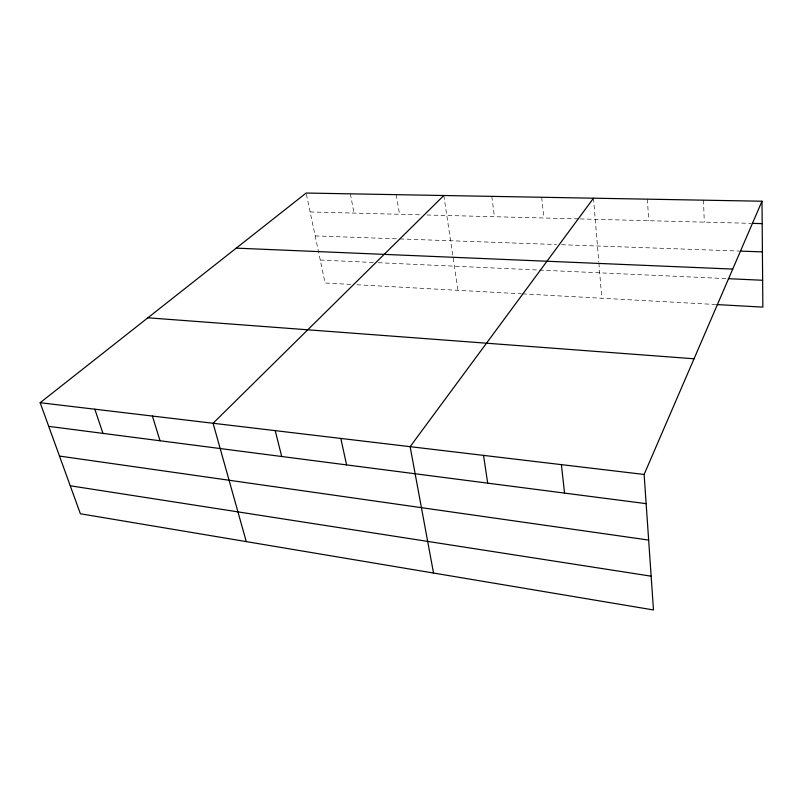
<?xml version="1.0" encoding="UTF-8"?>
<svg xmlns="http://www.w3.org/2000/svg" width="803" height="803" viewBox="0 0 803 803"><rect width="100%" height="100%" fill="white"/><g stroke="black" fill="none" stroke-linecap="round" stroke-linejoin="round"><path stroke-width="0.6" stroke-dasharray="4.01 3.01" d="M310.129 211.962L420.692 214.823M426.915 214.983L578.963 218.898M580.218 218.938L751.086 223.344M315.167 235.911L398.77 238.903M400.024 238.943L556.569 244.534M561.528 244.714L738.78 251.048M320.256 260.062L373.295 262.481M378.253 262.711L538.281 270.019M539.516 270.079L727.036 278.641M350.72 284.403L325.085 282.997L306.144 193.041M356.823 284.744L521.388 293.808M522.612 293.878L715.744 304.518M350.349 193.834L354.023 213.096M396.2 194.657L399.553 214.271M443.818 195.51L457.991 290.315M491.817 196.374L494.427 216.72M541.674 197.267L543.872 217.994M593.497 198.2L598.787 261.848M598.887 263.073L601.808 298.244M647.399 199.164L648.673 220.705M703.518 200.168L704.271 222.13"/><path stroke-width="1.2" d="M644.126 474.463L761.997 201.222L306.144 193.041L40.15 402.715L80.39 513.769L653.481 609.959L644.126 474.463L40.15 402.715M593.497 198.2L410.132 446.669L433.53 573.041M443.818 195.51L213.086 423.261L246.28 541.613M752.321 223.375L762.177 223.625M740.025 251.088L762.408 251.891M236.263 248.137L732.717 269.075M728.261 278.691L762.629 280.267M716.989 304.588L762.85 307.117L761.997 201.222M147.893 317.797L694.033 358.78M48.712 426.363L646.144 503.652M59.482 456.064L648.653 540.068M70.242 485.775L651.143 576.183M94.834 409.219L102.965 433.379M152.399 416.054L160.038 440.767M275.218 430.639L281.702 456.505M340.803 438.428L346.595 464.897M483.547 455.381L487.682 483.155M561.407 464.636L564.549 493.092"/></g></svg>
